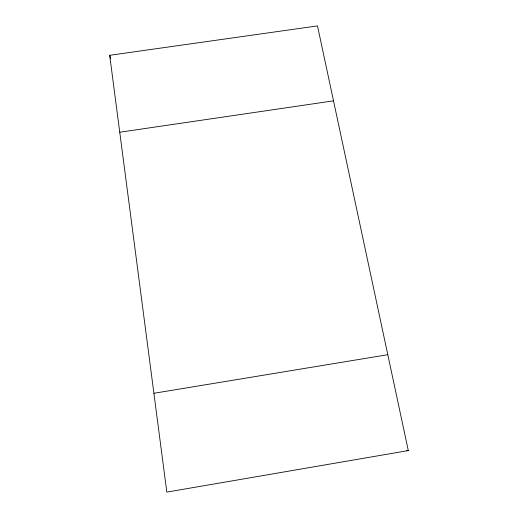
<?xml version="1.0" encoding="UTF-8"?>
<svg xmlns="http://www.w3.org/2000/svg" width="518" height="518" viewBox="0 0 518 518"><rect width="100%" height="100%" fill="white"/><g stroke="black" fill="none" stroke-linecap="round" stroke-linejoin="round"><path stroke-width="0.78" d="M408.307 450.589L166.828 492.1L109.693 55.303L317.489 25.9L408.307 450.589L406.695 450.641M153.904 393.285L387.801 354.694M119.755 132.232L333.514 100.848M109.693 55.303L110.697 58.353"/></g></svg>
